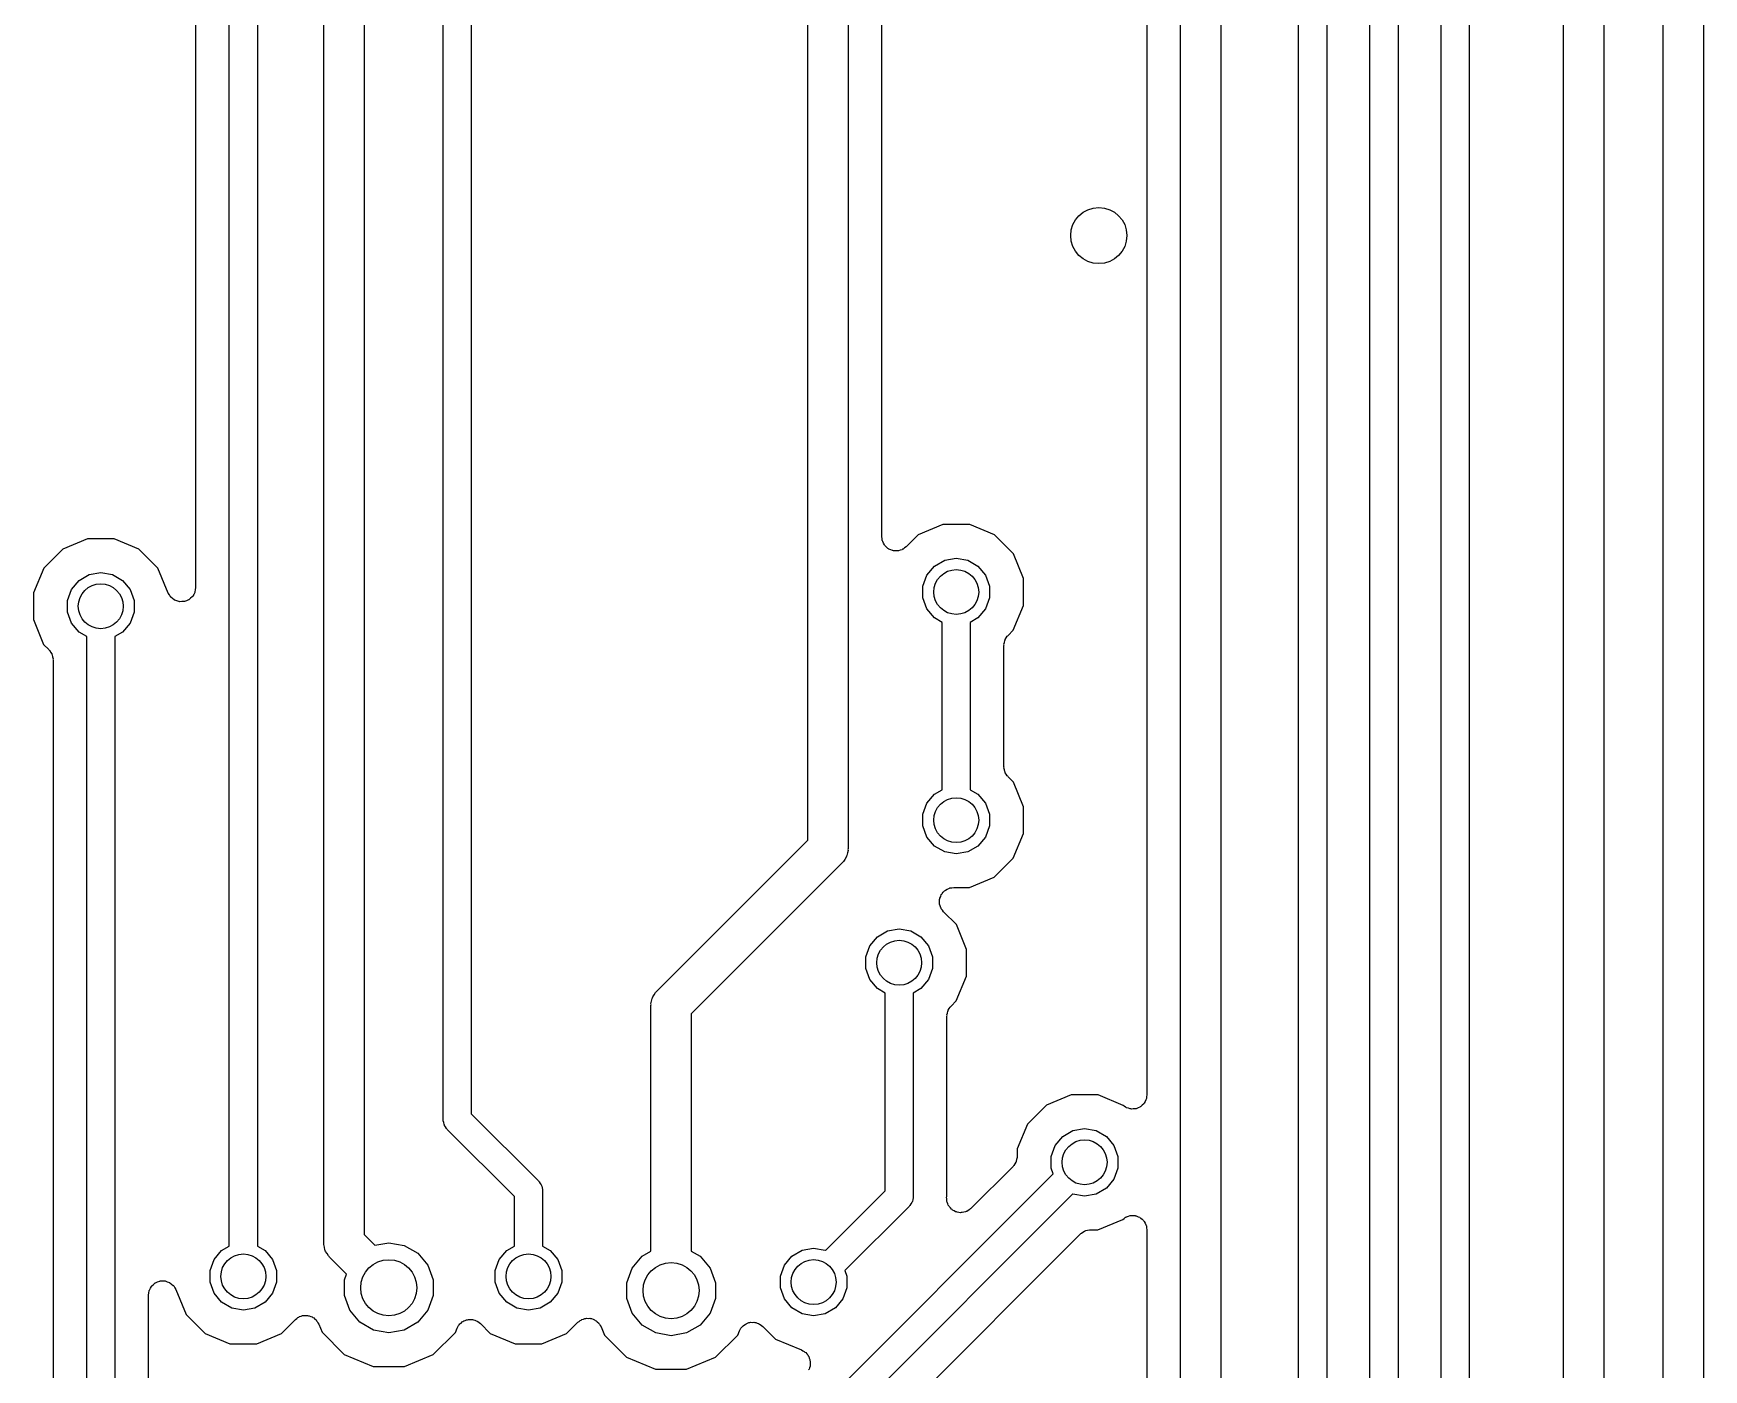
# Model space of a CAD drawing. Extents: x 25 to 125, y -125 to -25.
# Drawn here: x 91.47 to 106.35, y -76.78 to -64.87 of the extents above; entities that cross this region are included whole.
import ezdxf

# ---------------------------------------------------------------- set-up
doc = ezdxf.new("R2010")
doc.units = 0
doc.header["$MEASUREMENT"] = 0
doc.layers.add('BLACK', color=7, linetype='CONTINUOUS')

msp = doc.modelspace()

# ---------------------------------------------------------------- linework, layer by layer
at = {"layer": 'Black'}
for p, q in [((105.463, -47.117), (105.463, -100.33)), ((105.103, -100.255), (105.103, -47.1916)), ((94.0604, -75.6476), (94.0604, -47.4154)), ((94.4204, -47.4977), (94.4204, -75.573)), ((98.372, -72.0614), (98.372, -48.6127)), ((98.732, -48.6127), (98.732, -72.136)), ((105.992, -90.805), (105.992, -49.2874)), ((106.352, -49.362), (106.352, -90.6705)), ((101.393, -49.7775), (101.393, -74.3297)), ((101.693, -85.3774), (101.693, -49.765)), ((102.053, -49.8396), (102.053, -85.452)), ((103.38, -87.2269), (103.38, -51.9593)), ((103.63, -51.9593), (103.63, -87.2385)), ((102.745, -100.278), (102.745, -55.5153)), ((102.995, -55.5153), (102.995, -100.33)), ((104.015, -100.151), (104.015, -55.5153)), ((104.265, -55.5153), (104.265, -100.203)), ((93.22, -75.6757), (93.22, -56.9123)), ((93.47, -56.9123), (93.47, -75.6757)), ((92.92, -57.1181), (92.92, -69.8109)), ((99.032, -69.3578), (99.032, -62.1381)), ((95.125, -74.549), (95.125, -62.992)), ((95.375, -63.0438), (95.375, -74.4972)), ((99.5762, -69.2499), (99.3556, -69.341)), ((99.8149, -69.2501), (99.5762, -69.2499)), ((100.035, -69.3416), (99.8149, -69.2501)), ((91.7356, -69.468), (91.5666, -69.6367)), ((91.9562, -69.3769), (91.7356, -69.468)), ((92.1949, -69.3771), (91.9562, -69.3769)), ((92.4153, -69.4686), (92.1949, -69.3771)), ((92.584, -69.6376), (92.4153, -69.4686)), ((99.0349, -69.3741), (99.032, -69.3578)), ((99.0363, -69.3906), (99.0349, -69.3741)), ((99.0387, -69.3957), (99.0363, -69.3906)), ((99.0397, -69.4013), (99.0387, -69.3957)), ((99.0479, -69.4156), (99.0397, -69.4013)), ((99.0549, -69.4306), (99.0479, -69.4156)), ((99.0589, -69.4346), (99.0549, -69.4306)), ((99.0617, -69.4395), (99.0589, -69.4346)), ((99.0744, -69.4501), (99.0617, -69.4395)), ((99.0861, -69.4618), (99.0744, -69.4501)), ((99.0912, -69.4642), (99.0861, -69.4618)), ((99.0955, -69.4678), (99.0912, -69.4642)), ((99.111, -69.4735), (99.0955, -69.4678)), ((99.126, -69.4805), (99.111, -69.4735)), ((99.2126, -69.473), (99.1966, -69.4772)), ((99.2172, -69.4697), (99.2126, -69.473)), ((99.2225, -69.4678), (99.2172, -69.4697)), ((99.2352, -69.4572), (99.2225, -69.4678)), ((99.2487, -69.4477), (99.2352, -69.4572)), ((99.3556, -69.341), (99.2487, -69.4477)), ((100.204, -69.5106), (100.035, -69.3416)), ((99.1316, -69.481), (99.126, -69.4805)), ((99.1369, -69.4829), (99.1316, -69.481)), ((99.1535, -69.4829), (99.1369, -69.4829)), ((99.17, -69.4844), (99.1535, -69.4829)), ((99.1754, -69.4829), (99.17, -69.4844)), ((99.1811, -69.4829), (99.1754, -69.4829)), ((99.1966, -69.4772), (99.1811, -69.4829)), ((99.4342, -69.6994), (99.5014, -69.6193)), ((99.5014, -69.6193), (99.592, -69.567)), ((99.592, -69.567), (99.695, -69.5489)), ((99.695, -69.5489), (99.798, -69.567)), ((99.798, -69.567), (99.8886, -69.6193)), ((99.8886, -69.6193), (99.9558, -69.6994)), ((100.295, -69.7312), (100.204, -69.5106)), ((91.5666, -69.6367), (91.4751, -69.8571)), ((91.8142, -69.8264), (91.8814, -69.7463)), ((91.8814, -69.7463), (91.972, -69.694)), ((91.972, -69.694), (92.075, -69.6759)), ((92.075, -69.6759), (92.178, -69.694)), ((92.178, -69.694), (92.2686, -69.7463)), ((92.2686, -69.7463), (92.3358, -69.8264)), ((92.6756, -69.8594), (92.584, -69.6376)), ((99.3984, -69.7977), (99.4342, -69.6994)), ((99.9558, -69.6994), (99.9916, -69.7977)), ((100.295, -69.9699), (100.295, -69.7312)), ((91.4751, -69.8571), (91.4749, -70.0958)), ((91.7784, -69.9247), (91.8142, -69.8264)), ((92.3358, -69.8264), (92.3716, -69.9247)), ((92.686, -69.8758), (92.6756, -69.8594)), ((92.6957, -69.8926), (92.686, -69.8758)), ((92.6978, -69.8943), (92.6957, -69.8926)), ((92.6993, -69.8967), (92.6978, -69.8943)), ((92.7147, -69.9085), (92.6993, -69.8967)), ((92.7295, -69.9209), (92.7147, -69.9085)), ((92.7321, -69.9219), (92.7295, -69.9209)), ((92.7343, -69.9235), (92.7321, -69.9219)), ((92.8565, -69.9209), (92.8383, -69.9275)), ((92.8586, -69.9192), (92.8565, -69.9209)), ((92.8611, -69.9181), (92.8586, -69.9192)), ((92.8754, -69.905), (92.8611, -69.9181)), ((92.8903, -69.8926), (92.8754, -69.905)), ((92.8917, -69.8902), (92.8903, -69.8926)), ((92.8937, -69.8883), (92.8917, -69.8902)), ((92.9026, -69.8712), (92.8937, -69.8883)), ((92.9123, -69.8544), (92.9026, -69.8712)), ((92.9128, -69.8517), (92.9123, -69.8544)), ((92.9141, -69.8492), (92.9128, -69.8517)), ((92.9166, -69.83), (92.9141, -69.8492)), ((92.92, -69.8109), (92.9166, -69.83)), ((99.3984, -69.9023), (99.3984, -69.7977)), ((99.4342, -70.0006), (99.3984, -69.9023)), ((99.9916, -69.9023), (99.9558, -70.0006)), ((99.9916, -69.7977), (99.9916, -69.9023)), ((91.7784, -70.0293), (91.7784, -69.9247)), ((91.8142, -70.1276), (91.7784, -70.0293)), ((92.3716, -70.0293), (92.3358, -70.1276)), ((92.3716, -69.9247), (92.3716, -70.0293)), ((92.7527, -69.9294), (92.7343, -69.9235)), ((92.7709, -69.936), (92.7527, -69.9294)), ((92.7737, -69.936), (92.7709, -69.936)), ((92.7763, -69.9368), (92.7737, -69.936)), ((92.7957, -69.936), (92.7763, -69.9368)), ((92.8151, -69.936), (92.7957, -69.936)), ((92.8176, -69.9351), (92.8151, -69.936)), ((92.8204, -69.935), (92.8176, -69.9351)), ((92.8383, -69.9275), (92.8204, -69.935)), ((99.5014, -70.0807), (99.4342, -70.0006)), ((99.9558, -70.0006), (99.8886, -70.0807)), ((100.203, -70.1903), (100.295, -69.9699)), ((91.4749, -70.0958), (91.566, -70.3164)), ((91.8814, -70.2077), (91.8142, -70.1276)), ((91.95, -70.2473), (91.8814, -70.2077)), ((92.2686, -70.2077), (92.2, -70.2473)), ((92.3358, -70.1276), (92.2686, -70.2077)), ((99.57, -70.1203), (99.5014, -70.0807)), ((99.57, -71.6117), (99.57, -70.1203)), ((99.8886, -70.0807), (99.82, -70.1203)), ((99.82, -70.1203), (99.82, -71.6117)), ((100.157, -70.2363), (100.203, -70.1903)), ((91.566, -70.3164), (91.6129, -70.3633)), ((91.6129, -70.3633), (91.6161, -70.3679)), ((91.6161, -70.3679), (91.6203, -70.3714)), ((91.95, -88.519), (91.95, -70.2473)), ((92.2, -70.2473), (92.2, -88.4672)), ((100.12, -70.315), (100.125, -70.299)), ((100.121, -70.3206), (100.12, -70.315)), ((100.12, -70.3262), (100.121, -70.3206)), ((100.12, -71.4059), (100.12, -70.3262)), ((100.125, -70.299), (100.128, -70.2828)), ((100.128, -70.2828), (100.13, -70.2779)), ((100.13, -70.2779), (100.132, -70.2724)), ((100.132, -70.2724), (100.141, -70.2589)), ((100.141, -70.2589), (100.15, -70.2446)), ((100.15, -70.2446), (100.154, -70.2409)), ((100.154, -70.2409), (100.157, -70.2363)), ((91.6203, -70.3714), (91.6286, -70.3859)), ((91.6286, -70.3859), (91.6381, -70.3995)), ((91.6381, -70.3995), (91.6396, -70.4048)), ((91.6396, -70.4048), (91.6423, -70.4096)), ((91.6423, -70.4096), (91.6452, -70.426)), ((91.6452, -70.426), (91.6495, -70.4421)), ((91.6495, -70.4421), (91.649, -70.4476)), ((91.649, -70.4476), (91.65, -70.4531)), ((91.65, -70.4531), (91.65, -88.5065)), ((100.121, -71.4114), (100.12, -71.4059)), ((100.12, -71.4169), (100.121, -71.4114)), ((100.125, -71.433), (100.12, -71.4169)), ((100.128, -71.4494), (100.125, -71.433)), ((100.13, -71.4542), (100.128, -71.4494)), ((100.132, -71.4595), (100.13, -71.4542)), ((100.141, -71.4731), (100.132, -71.4595)), ((100.15, -71.4876), (100.141, -71.4731)), ((100.154, -71.4911), (100.15, -71.4876)), ((100.157, -71.4957), (100.154, -71.4911)), ((100.204, -71.5426), (100.157, -71.4957)), ((100.295, -71.7632), (100.204, -71.5426)), ((99.4342, -71.7314), (99.5014, -71.6513)), ((99.5014, -71.6513), (99.57, -71.6117)), ((99.82, -71.6117), (99.8886, -71.6513)), ((99.8886, -71.6513), (99.9558, -71.7314)), ((99.3984, -71.8297), (99.4342, -71.7314)), ((99.3984, -71.9343), (99.3984, -71.8297)), ((99.9558, -71.7314), (99.9916, -71.8297)), ((99.9916, -71.8297), (99.9916, -71.9343)), ((100.295, -72.0019), (100.295, -71.7632)), ((99.4342, -72.0326), (99.3984, -71.9343)), ((99.9916, -71.9343), (99.9558, -72.0326)), ((100.203, -72.2223), (100.295, -72.0019)), ((97.0277, -73.4057), (98.372, -72.0614)), ((98.7313, -72.1517), (98.7252, -72.1744)), ((98.732, -72.136), (98.7306, -72.1438)), ((98.7306, -72.1438), (98.7313, -72.1517)), ((99.5014, -72.1127), (99.4342, -72.0326)), ((99.592, -72.165), (99.5014, -72.1127)), ((99.8886, -72.1127), (99.798, -72.165)), ((99.9558, -72.0326), (99.8886, -72.1127)), ((98.6793, -72.2633), (97.335, -73.6076)), ((98.6838, -72.2568), (98.6793, -72.2633)), ((98.6899, -72.2517), (98.6838, -72.2568)), ((98.7016, -72.2313), (98.6899, -72.2517)), ((98.7151, -72.2121), (98.7016, -72.2313)), ((98.7172, -72.2044), (98.7151, -72.2121)), ((98.7211, -72.1976), (98.7172, -72.2044)), ((98.7252, -72.1744), (98.7211, -72.1976)), ((99.695, -72.1831), (99.592, -72.165)), ((99.798, -72.165), (99.695, -72.1831)), ((100.034, -72.391), (100.203, -72.2223)), ((99.8138, -72.4821), (100.034, -72.391)), ((99.5471, -72.5868), (99.549, -72.5816)), ((99.5471, -72.6034), (99.5471, -72.5868)), ((99.549, -72.5816), (99.5495, -72.576)), ((99.5495, -72.576), (99.5565, -72.561)), ((99.5565, -72.561), (99.5622, -72.5454)), ((99.5622, -72.5454), (99.5658, -72.5411)), ((99.5658, -72.5411), (99.5682, -72.536)), ((99.5682, -72.536), (99.5799, -72.5243)), ((99.5799, -72.5243), (99.5906, -72.5116)), ((99.5906, -72.5116), (99.5955, -72.5088)), ((99.5955, -72.5088), (99.5994, -72.5049)), ((99.5994, -72.5049), (99.6145, -72.4979)), ((99.6145, -72.4979), (99.6288, -72.4896)), ((99.6288, -72.4896), (99.6343, -72.4886)), ((99.6343, -72.4886), (99.6394, -72.4863)), ((99.6394, -72.4863), (99.6559, -72.4848)), ((99.6559, -72.4848), (99.6723, -72.482)), ((99.6723, -72.482), (99.8138, -72.4821)), ((99.5456, -72.6199), (99.5471, -72.6034)), ((99.5471, -72.6253), (99.5456, -72.6199)), ((99.5471, -72.6309), (99.5471, -72.6253)), ((99.5527, -72.6465), (99.5471, -72.6309)), ((99.557, -72.6626), (99.5527, -72.6465)), ((99.5602, -72.6671), (99.557, -72.6626)), ((99.5621, -72.6724), (99.5602, -72.6671)), ((99.5728, -72.6851), (99.5621, -72.6724)), ((99.5823, -72.6987), (99.5728, -72.6851)), ((99.696, -72.8126), (99.5823, -72.6987)), ((98.9934, -72.9213), (99.084, -72.869)), ((99.084, -72.869), (99.187, -72.8509)), ((99.187, -72.8509), (99.29, -72.869)), ((99.29, -72.869), (99.3806, -72.9213)), ((99.7871, -73.0332), (99.696, -72.8126)), ((98.8904, -73.0997), (98.9262, -73.0014)), ((98.9262, -73.0014), (98.9934, -72.9213)), ((99.3806, -72.9213), (99.4478, -73.0014)), ((99.4478, -73.0014), (99.4836, -73.0997)), ((99.7869, -73.2719), (99.7871, -73.0332)), ((98.8904, -73.2043), (98.8904, -73.0997)), ((99.4836, -73.0997), (99.4836, -73.2043)), ((98.9262, -73.3026), (98.8904, -73.2043)), ((98.9934, -73.3827), (98.9262, -73.3026)), ((99.4478, -73.3026), (99.3806, -73.3827)), ((99.4836, -73.2043), (99.4478, -73.3026)), ((99.6954, -73.4923), (99.7869, -73.2719)), ((96.9818, -73.4946), (96.9859, -73.4714)), ((96.9859, -73.4714), (96.9898, -73.4646)), ((96.9898, -73.4646), (96.9919, -73.4569)), ((96.9919, -73.4569), (97.0054, -73.4377)), ((97.0054, -73.4377), (97.0171, -73.4173)), ((97.0171, -73.4173), (97.0232, -73.4122)), ((97.0232, -73.4122), (97.0277, -73.4057)), ((99.062, -73.4223), (98.9934, -73.3827)), ((99.062, -75.183), (99.062, -73.4223)), ((99.3806, -73.3827), (99.312, -73.4223)), ((99.312, -73.4223), (99.312, -75.2348)), ((99.6493, -73.5383), (99.6954, -73.4923)), ((96.975, -73.533), (96.9764, -73.5252)), ((96.975, -75.7203), (96.975, -73.533)), ((96.9757, -73.5173), (96.9818, -73.4946)), ((96.9764, -73.5252), (96.9757, -73.5173)), ((97.335, -73.6076), (97.335, -75.7203)), ((99.612, -73.6282), (99.613, -73.6226)), ((99.612, -75.2223), (99.612, -73.6282)), ((99.6125, -73.617), (99.6168, -73.601)), ((99.613, -73.6226), (99.6125, -73.617)), ((99.6168, -73.601), (99.6197, -73.5848)), ((99.6197, -73.5848), (99.6225, -73.5799)), ((99.6225, -73.5799), (99.6239, -73.5744)), ((99.6239, -73.5744), (99.6334, -73.5609)), ((99.6334, -73.5609), (99.6417, -73.5466)), ((99.6417, -73.5466), (99.646, -73.5429)), ((99.646, -73.5429), (99.6493, -73.5383)), ((100.719, -74.3299), (100.499, -74.421)), ((100.958, -74.3301), (100.719, -74.3299)), ((101.181, -74.4226), (100.958, -74.3301)), ((101.385, -74.3732), (101.377, -74.3876)), ((101.386, -74.3677), (101.385, -74.3732)), ((101.389, -74.3627), (101.386, -74.3677)), ((101.39, -74.3461), (101.389, -74.3627)), ((101.393, -74.3297), (101.39, -74.3461)), ((95.375, -74.4972), (95.9734, -75.0956)), ((100.499, -74.421), (100.33, -74.5897)), ((101.19, -74.429), (101.181, -74.4226)), ((101.202, -74.4397), (101.19, -74.429)), ((101.208, -74.4416), (101.202, -74.4397)), ((101.212, -74.4448), (101.208, -74.4416)), ((101.228, -74.4491), (101.212, -74.4448)), ((101.244, -74.4548), (101.228, -74.4491)), ((101.249, -74.4548), (101.244, -74.4548)), ((101.255, -74.4562), (101.249, -74.4548)), ((101.271, -74.4548), (101.255, -74.4562)), ((101.288, -74.4548), (101.271, -74.4548)), ((101.293, -74.4529), (101.288, -74.4548)), ((101.299, -74.4524), (101.293, -74.4529)), ((101.314, -74.4454), (101.299, -74.4524)), ((101.329, -74.4397), (101.314, -74.4454)), ((101.334, -74.4361), (101.329, -74.4397)), ((101.339, -74.4338), (101.334, -74.4361)), ((101.351, -74.422), (101.339, -74.4338)), ((101.363, -74.4113), (101.351, -74.422)), ((101.366, -74.4066), (101.363, -74.4113)), ((101.37, -74.4026), (101.366, -74.4066)), ((101.377, -74.3876), (101.37, -74.4026)), ((95.126, -74.5544), (95.125, -74.549)), ((95.1255, -74.5599), (95.126, -74.5544)), ((95.1297, -74.5757), (95.1255, -74.5599)), ((95.1325, -74.5918), (95.1297, -74.5757)), ((95.1353, -74.5965), (95.1325, -74.5918)), ((95.1367, -74.6018), (95.1353, -74.5965)), ((95.1461, -74.6152), (95.1367, -74.6018)), ((95.1542, -74.6293), (95.1461, -74.6152)), ((95.1585, -74.6329), (95.1542, -74.6293)), ((95.1616, -74.6374), (95.1585, -74.6329)), ((95.76, -75.2358), (95.1616, -74.6374)), ((100.33, -74.5897), (100.238, -74.8101)), ((100.644, -74.6993), (100.735, -74.647)), ((100.735, -74.647), (100.838, -74.6289)), ((100.838, -74.6289), (100.941, -74.647)), ((100.941, -74.647), (101.032, -74.6993)), ((100.238, -74.8101), (100.238, -74.8764)), ((100.541, -74.8777), (100.577, -74.7794)), ((100.577, -74.7794), (100.644, -74.6993)), ((101.032, -74.6993), (101.099, -74.7794)), ((101.099, -74.7794), (101.135, -74.8777)), ((100.201, -74.9661), (99.8254, -75.3415)), ((100.204, -74.9616), (100.201, -74.9661)), ((100.208, -74.958), (100.204, -74.9616)), ((100.217, -74.9436), (100.208, -74.958)), ((100.226, -74.93), (100.217, -74.9436)), ((100.228, -74.9246), (100.226, -74.93)), ((100.23, -74.9198), (100.228, -74.9246)), ((100.233, -74.9035), (100.23, -74.9198)), ((100.238, -74.8874), (100.233, -74.9035)), ((100.238, -74.8764), (100.237, -74.8819)), ((100.237, -74.8819), (100.238, -74.8874)), ((100.541, -74.9823), (100.541, -74.8777)), ((101.135, -74.8777), (101.135, -74.9823)), ((95.9734, -75.0956), (95.9765, -75.1001)), ((95.9765, -75.1001), (95.9808, -75.1037)), ((95.9808, -75.1037), (95.9889, -75.1178)), ((95.9889, -75.1178), (95.9983, -75.1312)), ((98.2096, -77.3816), (100.559, -75.0318)), ((100.559, -75.0318), (100.541, -74.9823)), ((101.099, -75.0806), (101.032, -75.1607)), ((101.135, -74.9823), (101.099, -75.0806)), ((95.76, -75.6757), (95.76, -75.2358)), ((95.9983, -75.1312), (95.9997, -75.1365)), ((95.9997, -75.1365), (96.0025, -75.1412)), ((96.0025, -75.1412), (96.0053, -75.1573)), ((96.0053, -75.1573), (96.0095, -75.1731)), ((96.0095, -75.1731), (96.009, -75.1786)), ((96.009, -75.1786), (96.01, -75.184)), ((96.01, -75.184), (96.01, -75.6757)), ((100.733, -75.2118), (98.423, -77.5218)), ((98.53, -75.715), (99.062, -75.183)), ((99.3045, -75.2776), (99.3017, -75.2823)), ((99.3073, -75.2615), (99.3045, -75.2776)), ((99.3115, -75.2457), (99.3073, -75.2615)), ((99.312, -75.2348), (99.311, -75.2402)), ((99.311, -75.2402), (99.3115, -75.2457)), ((99.6091, -75.2407), (99.6109, -75.2339)), ((99.6104, -75.2558), (99.6091, -75.2407)), ((99.6101, -75.271), (99.6104, -75.2558)), ((99.6124, -75.2776), (99.6101, -75.271)), ((99.6109, -75.2339), (99.6111, -75.2269)), ((99.6111, -75.2269), (99.612, -75.2223)), ((99.613, -75.2846), (99.6124, -75.2776)), ((100.735, -75.213), (100.733, -75.2118)), ((100.838, -75.2311), (100.735, -75.213)), ((100.941, -75.213), (100.838, -75.2311)), ((101.032, -75.1607), (100.941, -75.213)), ((99.2754, -75.3232), (98.7036, -75.895)), ((99.2785, -75.3187), (99.2754, -75.3232)), ((99.2828, -75.3151), (99.2785, -75.3187)), ((99.2909, -75.301), (99.2828, -75.3151)), ((99.3003, -75.2876), (99.2909, -75.301)), ((99.3017, -75.2823), (99.3003, -75.2876)), ((99.6194, -75.2984), (99.613, -75.2846)), ((99.6243, -75.3128), (99.6194, -75.2984)), ((99.6287, -75.3182), (99.6243, -75.3128)), ((99.6316, -75.3246), (99.6287, -75.3182)), ((99.6424, -75.3353), (99.6316, -75.3246)), ((99.6519, -75.3472), (99.6424, -75.3353)), ((99.6579, -75.3508), (99.6519, -75.3472)), ((99.6628, -75.3558), (99.6579, -75.3508)), ((99.6766, -75.3622), (99.6628, -75.3558)), ((99.6896, -75.3701), (99.6766, -75.3622)), ((99.6965, -75.3714), (99.6896, -75.3701)), ((99.7028, -75.3744), (99.6965, -75.3714)), ((99.7179, -75.3757), (99.7028, -75.3744)), ((99.7329, -75.3787), (99.7179, -75.3757)), ((99.7398, -75.3776), (99.7329, -75.3787)), ((99.7467, -75.3782), (99.7398, -75.3776)), ((99.7614, -75.3743), (99.7467, -75.3782)), ((99.7765, -75.372), (99.7614, -75.3743)), ((99.7826, -75.3686), (99.7765, -75.372)), ((99.7893, -75.3668), (99.7826, -75.3686)), ((99.8018, -75.3581), (99.7893, -75.3668)), ((99.8151, -75.3508), (99.8018, -75.3581)), ((99.8197, -75.3455), (99.8151, -75.3508)), ((99.8254, -75.3415), (99.8197, -75.3455)), ((101.19, -75.4306), (101.202, -75.42)), ((101.202, -75.42), (101.208, -75.4181)), ((101.208, -75.4181), (101.212, -75.4148)), ((101.212, -75.4148), (101.228, -75.4106)), ((101.228, -75.4106), (101.244, -75.4049)), ((101.244, -75.4049), (101.25, -75.4049)), ((101.25, -75.4049), (101.255, -75.4035)), ((101.255, -75.4035), (101.272, -75.4049)), ((101.272, -75.4049), (101.288, -75.4049)), ((101.288, -75.4049), (101.293, -75.4068)), ((101.293, -75.4068), (101.299, -75.4073)), ((101.299, -75.4073), (101.314, -75.4143)), ((101.314, -75.4143), (101.329, -75.42)), ((101.329, -75.42), (101.334, -75.4236)), ((101.334, -75.4236), (101.339, -75.426)), ((101.339, -75.426), (101.351, -75.4377)), ((94.4204, -75.573), (94.5155, -75.6681)), ((98.7602, -77.6088), (100.802, -75.5672)), ((100.802, -75.5672), (100.806, -75.564)), ((100.806, -75.564), (100.81, -75.5597)), ((100.81, -75.5597), (100.824, -75.5514)), ((100.824, -75.5514), (100.838, -75.5419)), ((100.838, -75.5419), (100.843, -75.5405)), ((100.843, -75.5405), (100.848, -75.5377)), ((100.848, -75.5377), (100.865, -75.5348)), ((100.865, -75.5348), (100.881, -75.5305)), ((100.881, -75.5305), (100.886, -75.531)), ((100.886, -75.531), (100.892, -75.53)), ((100.892, -75.53), (100.957, -75.5301)), ((100.957, -75.5301), (101.179, -75.4385)), ((101.179, -75.4385), (101.19, -75.4306)), ((101.351, -75.4377), (101.363, -75.4484)), ((101.363, -75.4484), (101.366, -75.4532)), ((101.366, -75.4532), (101.37, -75.4572)), ((101.37, -75.4572), (101.377, -75.4722)), ((101.377, -75.4722), (101.385, -75.4865)), ((101.385, -75.4865), (101.386, -75.4921)), ((101.386, -75.4921), (101.389, -75.4972)), ((101.389, -75.4972), (101.39, -75.5137)), ((101.39, -75.5137), (101.393, -75.53)), ((101.393, -75.53), (101.393, -85.2006)), ((93.0842, -75.7954), (93.1514, -75.7153)), ((93.1514, -75.7153), (93.22, -75.6757)), ((93.47, -75.6757), (93.5386, -75.7153)), ((93.5386, -75.7153), (93.6058, -75.7954)), ((94.0618, -75.6554), (94.0604, -75.6476)), ((94.0611, -75.6633), (94.0618, -75.6554)), ((94.0672, -75.686), (94.0611, -75.6633)), ((94.0713, -75.7092), (94.0672, -75.686)), ((94.0752, -75.716), (94.0713, -75.7092)), ((94.0773, -75.7237), (94.0752, -75.716)), ((94.0908, -75.7429), (94.0773, -75.7237)), ((94.5155, -75.6681), (94.6404, -75.6461)), ((94.6404, -75.6461), (94.7777, -75.6703)), ((94.7777, -75.6703), (94.8985, -75.74)), ((95.6242, -75.7954), (95.6914, -75.7153)), ((95.6914, -75.7153), (95.76, -75.6757)), ((96.01, -75.6757), (96.0786, -75.7153)), ((96.0786, -75.7153), (96.1458, -75.7954)), ((96.8969, -75.7654), (96.975, -75.7203)), ((97.335, -75.7203), (97.4131, -75.7654)), ((98.2314, -75.7661), (98.322, -75.7138)), ((98.322, -75.7138), (98.425, -75.6957)), ((98.425, -75.6957), (98.528, -75.7138)), ((98.528, -75.7138), (98.53, -75.715)), ((93.0484, -75.8937), (93.0842, -75.7954)), ((93.6058, -75.7954), (93.6416, -75.8937)), ((94.1025, -75.7633), (94.0908, -75.7429)), ((94.1086, -75.7684), (94.1025, -75.7633)), ((94.1131, -75.7749), (94.1086, -75.7684)), ((94.264, -75.9257), (94.1131, -75.7749)), ((94.8985, -75.74), (94.9881, -75.8468)), ((94.9881, -75.8468), (95.0358, -75.9779)), ((95.5884, -75.8937), (95.6242, -75.7954)), ((96.1458, -75.7954), (96.1816, -75.8937)), ((96.7596, -76.0033), (96.8073, -75.8722)), ((96.8073, -75.8722), (96.8969, -75.7654)), ((97.4131, -75.7654), (97.5027, -75.8722)), ((97.5027, -75.8722), (97.5504, -76.0033)), ((98.1284, -75.9445), (98.1642, -75.8462)), ((98.1642, -75.8462), (98.2314, -75.7661)), ((92.5297, -76.0304), (92.5446, -76.018)), ((92.5446, -76.018), (92.5589, -76.0049)), ((92.5589, -76.0049), (92.5614, -76.0038)), ((92.5614, -76.0038), (92.5635, -76.0021)), ((92.5635, -76.0021), (92.5817, -75.9955)), ((92.5817, -75.9955), (92.5996, -75.988)), ((92.5996, -75.988), (92.6024, -75.9879)), ((92.6024, -75.9879), (92.6049, -75.987)), ((92.6049, -75.987), (92.6243, -75.987)), ((92.6243, -75.987), (92.6437, -75.9862)), ((92.6437, -75.9862), (92.6463, -75.987)), ((92.6463, -75.987), (92.6491, -75.987)), ((92.6491, -75.987), (92.6673, -75.9936)), ((92.6673, -75.9936), (92.6857, -75.9995)), ((92.6857, -75.9995), (92.6879, -76.0011)), ((92.6879, -76.0011), (92.6905, -76.0021)), ((92.6905, -76.0021), (92.7053, -76.0145)), ((92.7053, -76.0145), (92.7207, -76.0263)), ((93.0484, -75.9983), (93.0484, -75.8937)), ((93.0842, -76.0966), (93.0484, -75.9983)), ((93.6416, -75.9983), (93.6058, -76.0966)), ((93.6416, -75.8937), (93.6416, -75.9983)), ((94.245, -75.9779), (94.264, -75.9257)), ((94.245, -76.1173), (94.245, -75.9779)), ((95.0358, -75.9779), (95.0358, -76.1173)), ((95.5884, -75.9983), (95.5884, -75.8937)), ((95.6242, -76.0966), (95.5884, -75.9983)), ((96.1816, -75.9983), (96.1458, -76.0966)), ((96.1816, -75.8937), (96.1816, -75.9983)), ((96.7596, -76.1427), (96.7596, -76.0033)), ((97.5504, -76.0033), (97.5504, -76.1427)), ((98.1284, -76.0491), (98.1284, -75.9445)), ((98.7036, -75.895), (98.7216, -75.9445)), ((98.7216, -75.9445), (98.7216, -76.0491)), ((92.5, -76.1121), (92.5034, -76.093)), ((92.5, -88.2904), (92.5, -76.1121)), ((92.5034, -76.093), (92.5059, -76.0738)), ((92.5059, -76.0738), (92.5072, -76.0713)), ((92.5072, -76.0713), (92.5077, -76.0686)), ((92.5077, -76.0686), (92.5174, -76.0518)), ((92.5174, -76.0518), (92.5263, -76.0347)), ((92.5263, -76.0347), (92.5283, -76.0328)), ((92.5283, -76.0328), (92.5297, -76.0304)), ((92.7207, -76.0263), (92.7222, -76.0287)), ((92.7222, -76.0287), (92.7243, -76.0304)), ((92.7243, -76.0304), (92.734, -76.0472)), ((92.734, -76.0472), (92.7444, -76.0636)), ((92.7444, -76.0636), (92.836, -76.2854)), ((93.1514, -76.1767), (93.0842, -76.0966)), ((93.6058, -76.0966), (93.5386, -76.1767)), ((94.2927, -76.2484), (94.245, -76.1173)), ((95.0358, -76.1173), (94.9881, -76.2484)), ((95.6914, -76.1767), (95.6242, -76.0966)), ((96.1458, -76.0966), (96.0786, -76.1767)), ((96.8073, -76.2738), (96.7596, -76.1427)), ((97.5504, -76.1427), (97.5027, -76.2738)), ((98.1642, -76.1474), (98.1284, -76.0491)), ((98.2314, -76.2275), (98.1642, -76.1474)), ((98.6858, -76.1474), (98.6186, -76.2275)), ((98.7216, -76.0491), (98.6858, -76.1474)), ((92.836, -76.2854), (93.0047, -76.4544)), ((93.242, -76.229), (93.1514, -76.1767)), ((93.345, -76.2471), (93.242, -76.229)), ((93.448, -76.229), (93.345, -76.2471)), ((93.5386, -76.1767), (93.448, -76.229)), ((93.821, -76.322), (93.8312, -76.3127)), ((93.8312, -76.3127), (93.839, -76.3095)), ((93.839, -76.3095), (93.8458, -76.3047)), ((93.8458, -76.3047), (93.8592, -76.3011)), ((93.8592, -76.3011), (93.872, -76.2958)), ((93.872, -76.2958), (93.8804, -76.2955)), ((93.8804, -76.2955), (93.8884, -76.2933)), ((93.8884, -76.2933), (93.9022, -76.2945)), ((93.9022, -76.2945), (93.9161, -76.2939)), ((93.9161, -76.2939), (93.924, -76.2964)), ((93.924, -76.2964), (93.9324, -76.2972)), ((93.9324, -76.2972), (93.9449, -76.303)), ((93.9449, -76.303), (93.9581, -76.3072)), ((93.9581, -76.3072), (93.9647, -76.3123)), ((93.9647, -76.3123), (93.9723, -76.3159)), ((93.9723, -76.3159), (93.9821, -76.3257)), ((94.3823, -76.3552), (94.2927, -76.2484)), ((94.9881, -76.2484), (94.8985, -76.3552)), ((95.782, -76.229), (95.6914, -76.1767)), ((95.885, -76.2471), (95.782, -76.229)), ((95.988, -76.229), (95.885, -76.2471)), ((96.0786, -76.1767), (95.988, -76.229)), ((96.3949, -76.3208), (96.403, -76.3187)), ((96.403, -76.3187), (96.4168, -76.3199)), ((96.4168, -76.3199), (96.4307, -76.3193)), ((96.4307, -76.3193), (96.4386, -76.3218)), ((96.8969, -76.3806), (96.8073, -76.2738)), ((97.5027, -76.2738), (97.4131, -76.3806)), ((98.322, -76.2798), (98.2314, -76.2275)), ((98.425, -76.2979), (98.322, -76.2798)), ((98.528, -76.2798), (98.425, -76.2979)), ((98.6186, -76.2275), (98.528, -76.2798)), ((93.0047, -76.4544), (93.2251, -76.5459)), ((93.4638, -76.5461), (93.6844, -76.455)), ((93.6844, -76.455), (93.8097, -76.3299)), ((93.8097, -76.3299), (93.821, -76.322)), ((93.9821, -76.3257), (93.9931, -76.3341)), ((93.9931, -76.3341), (93.9976, -76.3412)), ((93.9976, -76.3412), (94.0035, -76.3471)), ((94.0035, -76.3471), (94.0093, -76.3596)), ((94.0093, -76.3596), (94.0168, -76.3713)), ((94.0168, -76.3713), (94.0466, -76.4436)), ((94.0466, -76.4436), (94.2434, -76.6407)), ((94.5031, -76.4249), (94.3823, -76.3552)), ((94.6404, -76.4491), (94.5031, -76.4249)), ((94.7777, -76.4249), (94.6404, -76.4491)), ((94.8985, -76.3552), (94.7777, -76.4249)), ((95.0364, -76.6414), (95.2335, -76.4446)), ((95.2335, -76.4446), (95.2492, -76.4069)), ((95.2492, -76.4069), (95.2566, -76.3952)), ((95.2566, -76.3952), (95.2625, -76.3826)), ((95.2625, -76.3826), (95.2684, -76.3767)), ((95.2684, -76.3767), (95.2729, -76.3697)), ((95.2729, -76.3697), (95.2839, -76.3613)), ((95.2839, -76.3613), (95.2937, -76.3515)), ((95.2937, -76.3515), (95.3013, -76.348)), ((95.3013, -76.348), (95.3079, -76.3429)), ((95.3079, -76.3429), (95.3211, -76.3387)), ((95.3211, -76.3387), (95.3337, -76.3329)), ((95.3337, -76.3329), (95.342, -76.3322)), ((95.342, -76.3322), (95.35, -76.3297)), ((95.35, -76.3297), (95.3638, -76.3303)), ((95.3638, -76.3303), (95.3776, -76.3291)), ((95.3776, -76.3291), (95.3857, -76.3312)), ((95.3857, -76.3312), (95.394, -76.3316)), ((95.394, -76.3316), (95.4068, -76.3369)), ((95.4068, -76.3369), (95.4202, -76.3405)), ((95.4202, -76.3405), (95.4271, -76.3453)), ((95.4271, -76.3453), (95.4348, -76.3485)), ((95.4348, -76.3485), (95.445, -76.3579)), ((95.445, -76.3579), (95.4563, -76.3659)), ((95.4563, -76.3659), (95.5447, -76.4544)), ((95.5447, -76.4544), (95.7651, -76.5459)), ((96.0038, -76.5461), (96.2244, -76.455)), ((96.2244, -76.455), (96.3242, -76.3553)), ((96.3242, -76.3553), (96.3356, -76.3474)), ((96.3356, -76.3474), (96.3458, -76.338)), ((96.3458, -76.338), (96.3536, -76.3348)), ((96.3536, -76.3348), (96.3604, -76.33)), ((96.3604, -76.33), (96.3738, -76.3265)), ((96.3738, -76.3265), (96.3866, -76.3212)), ((96.3866, -76.3212), (96.3949, -76.3208)), ((96.4386, -76.3218), (96.4469, -76.3225)), ((96.4469, -76.3225), (96.4595, -76.3284)), ((96.4595, -76.3284), (96.4727, -76.3326)), ((96.4727, -76.3326), (96.4793, -76.3377)), ((96.4793, -76.3377), (96.4869, -76.3412)), ((96.4869, -76.3412), (96.4967, -76.351)), ((96.4967, -76.351), (96.5077, -76.3595)), ((96.5077, -76.3595), (96.5122, -76.3665)), ((96.5122, -76.3665), (96.5181, -76.3724)), ((96.5181, -76.3724), (96.5239, -76.385)), ((96.5239, -76.385), (96.5313, -76.3967)), ((96.5313, -76.3967), (96.5612, -76.469)), ((97.0177, -76.4503), (96.8969, -76.3806)), ((97.155, -76.4745), (97.0177, -76.4503)), ((97.2923, -76.4503), (97.155, -76.4745)), ((97.4131, -76.3806), (97.2923, -76.4503)), ((97.7481, -76.47), (97.7638, -76.4322)), ((97.7638, -76.4322), (97.7712, -76.4206)), ((97.7712, -76.4206), (97.7771, -76.408)), ((97.7771, -76.408), (97.783, -76.4021)), ((97.783, -76.4021), (97.7875, -76.3951)), ((97.7875, -76.3951), (97.7985, -76.3866)), ((97.7985, -76.3866), (97.8083, -76.3769)), ((97.8083, -76.3769), (97.8159, -76.3733)), ((97.8159, -76.3733), (97.8225, -76.3682)), ((97.8225, -76.3682), (97.8357, -76.3641)), ((97.8357, -76.3641), (97.8483, -76.3582)), ((97.8483, -76.3582), (97.8566, -76.3575)), ((97.8566, -76.3575), (97.8646, -76.355)), ((97.8646, -76.355), (97.8784, -76.3556)), ((97.8784, -76.3556), (97.8922, -76.3544)), ((97.8922, -76.3544), (97.9003, -76.3566)), ((97.9003, -76.3566), (97.9087, -76.357)), ((97.9087, -76.357), (97.9215, -76.3623)), ((97.9215, -76.3623), (97.9348, -76.3659)), ((97.9348, -76.3659), (97.9417, -76.3707)), ((97.9417, -76.3707), (97.9494, -76.3739)), ((97.9494, -76.3739), (97.9596, -76.3833)), ((97.9596, -76.3833), (97.9709, -76.3912)), ((97.9709, -76.3912), (98.0847, -76.5052)), ((93.2251, -76.5459), (93.4638, -76.5461)), ((95.7651, -76.5459), (96.0038, -76.5461)), ((96.5612, -76.469), (96.758, -76.6661)), ((97.551, -76.6668), (97.7481, -76.47)), ((98.0847, -76.5052), (98.3171, -76.6017)), ((98.3171, -76.6017), (98.3287, -76.6091)), ((98.3287, -76.6091), (98.3412, -76.6149)), ((98.3412, -76.6149), (98.3472, -76.6209)), ((94.2434, -76.6407), (94.5006, -76.7475)), ((94.5006, -76.7475), (94.779, -76.7477)), ((94.779, -76.7477), (95.0364, -76.6414)), ((96.758, -76.6661), (97.0152, -76.7729)), ((97.2936, -76.7731), (97.551, -76.6668)), ((98.3472, -76.6209), (98.3543, -76.6254)), ((98.3543, -76.6254), (98.3627, -76.6364)), ((98.3627, -76.6364), (98.3724, -76.6461)), ((98.3724, -76.6461), (98.376, -76.6537)), ((98.376, -76.6537), (98.3811, -76.6604)), ((98.3811, -76.6604), (98.3852, -76.6736)), ((98.3871, -76.7593), (98.3835, -76.7726)), ((98.3852, -76.6736), (98.3911, -76.6861)), ((98.3924, -76.7466), (98.3871, -76.7593)), ((98.3911, -76.6861), (98.3918, -76.6945)), ((98.3918, -76.6945), (98.3943, -76.7025)), ((98.3927, -76.7381), (98.3924, -76.7466)), ((98.3949, -76.73), (98.3927, -76.7381)), ((98.3943, -76.7025), (98.3937, -76.7163)), ((98.3937, -76.7163), (98.3949, -76.73)), ((97.0152, -76.7729), (97.2936, -76.7731)), ((98.3835, -76.7726), (98.3787, -76.7795))]:
    msp.add_line(p, q, dxfattribs=at)
for centre, radius in [((100.965, -66.675), 0.25), ((99.695, -69.85), 0.2), ((92.075, -69.977), 0.2), ((99.695, -71.882), 0.2), ((99.187, -73.152), 0.2), ((100.838, -74.93), 0.2), ((93.345, -75.946), 0.2), ((94.6404, -76.0476), 0.25), ((95.885, -75.946), 0.2), ((97.155, -76.073), 0.25), ((98.425, -75.9968), 0.2)]:
    msp.add_circle(centre, radius, dxfattribs=at)

doc.saveas('drawing.dxf')
